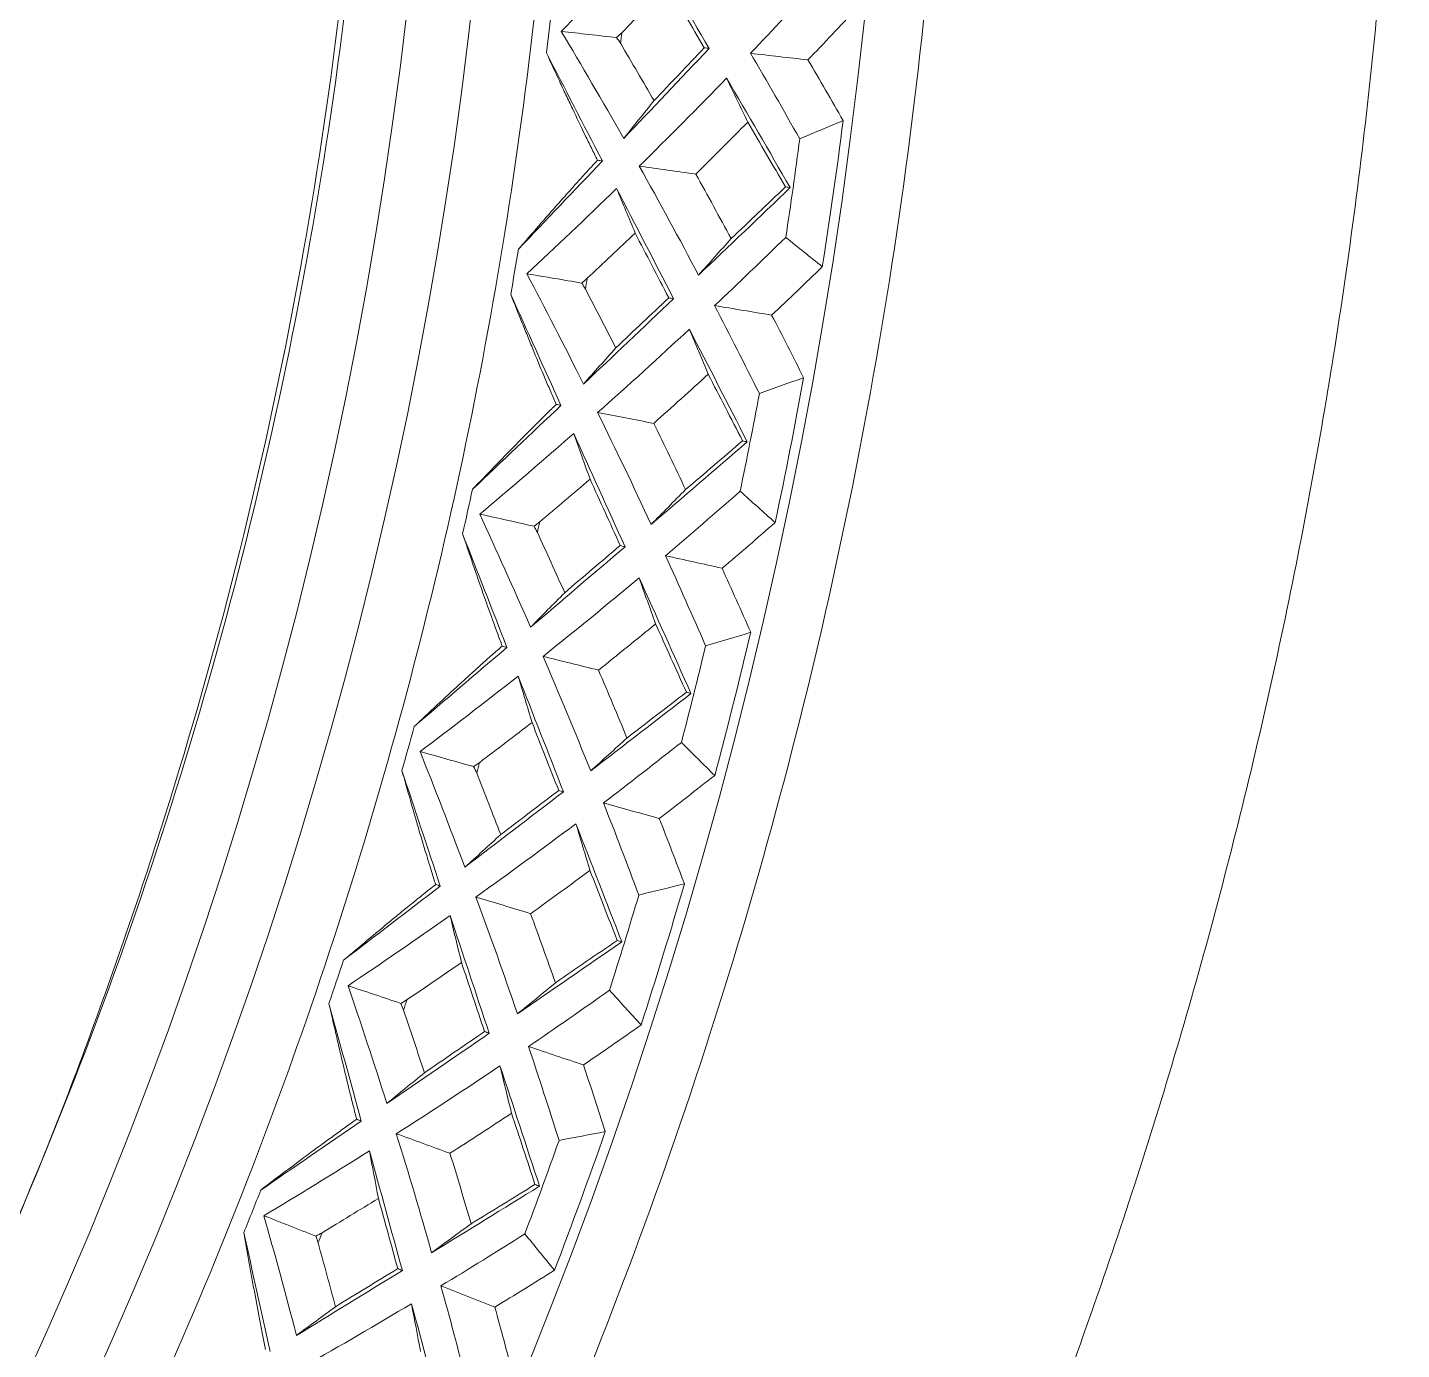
# Model space of a CAD drawing. Extents: x 541 to 1062, y 0 to 382.
# Drawn here: x 933.18 to 945.7, y 259.16 to 271.21 of the extents above; entities that cross this region are included whole.
import ezdxf

# ---------------------------------------------------------------- set-up
doc = ezdxf.new("R2010")
doc.units = 0
doc.header["$LTSCALE"] = 10
doc.header["$MEASUREMENT"] = 0
doc.layers.add('1', color=7, linetype='CONTINUOUS')

msp = doc.modelspace()

# ---------------------------------------------------------------- linework, layer by layer
at = {"layer": '1', "color": 7, "linetype": 'Continuous', "lineweight": 18}
for radius, start, end in [(45.353, 272.3738, 90), (41.78, 282.5334, 97.4666), (41.2, 272.6477, 90)]:
    msp.add_arc((895.7, 276.074), radius, start, end, dxfattribs=at)
at = {"layer": '1', "color": 7, "linetype": 'Continuous', "lineweight": 13}
for start, end in [(353.3352, 353.4692), (350.3352, 350.4692), (347.3352, 347.4692), (344.3352, 344.4692), (341.3352, 341.4692), (338.3352, 338.4692)]:
    msp.add_arc((895.7, 276.074), 43.174, start, end, dxfattribs=at)
at = {"layer": '1', "color": 7, "linetype": 'Continuous', "lineweight": 18}
msp.add_rational_spline([(928.153, 243.621), (962.121, 277.589), (943.738, 321.97), (895.7, 321.97)], [1, 0.588455621576, 0.588455621576, 1], degree=3, dxfattribs=at)
for points, knots in [([(931.164, 295.973), (932.708, 293.212), (933.927, 290.254), (935.633, 284.227), (936.135, 281.137), (936.411, 274.803), (936.177, 271.679), (935.291, 267.065), (934.905, 265.536), (934.19, 263.269), (933.931, 262.52), (933.515, 261.407), (933.371, 261.038), (933.068, 260.306), (932.916, 259.939), (932.741, 259.583)], [0, 0, 0, 0, 0.25, 0.25, 0.5, 0.5, 0.75, 0.75, 0.875, 0.875, 0.9375, 0.9375, 0.96875, 0.96875, 1, 1, 1, 1]), ([(931.304, 296.052), (932.07, 294.667), (932.754, 293.237), (933.951, 290.31), (934.464, 288.813), (935.312, 285.769), (935.647, 284.223), (936.135, 281.104), (936.288, 279.531), (936.411, 276.379), (936.38, 274.8), (936.136, 271.657), (935.922, 270.094), (935.315, 267.004), (934.921, 265.478), (933.96, 262.482), (933.392, 261.013), (932.742, 259.583)], [0, 0, 0, 0, 0.125, 0.125, 0.25, 0.25, 0.375, 0.375, 0.5, 0.5, 0.625, 0.625, 0.75, 0.75, 0.875, 0.875, 1, 1, 1, 1]), ([(931.056, 240.719), (931.534, 241.197), (932.008, 241.691), (932.949, 242.713), (933.415, 243.24), (934.336, 244.328), (934.79, 244.889), (935.686, 246.046), (936.127, 246.642), (936.991, 247.868), (937.415, 248.498), (938.243, 249.793), (938.647, 250.458), (939.432, 251.822), (939.813, 252.522), (940.548, 253.954), (940.903, 254.687), (941.582, 256.186), (941.907, 256.952), (942.523, 258.516), (942.815, 259.313), (943.362, 260.938), (943.617, 261.766), (944.088, 263.448), (944.303, 264.303), (944.691, 266.037), (944.863, 266.917), (945.162, 268.699), (945.288, 269.601), (945.492, 271.423), (945.57, 272.343), (945.674, 274.199), (945.7, 275.134), (945.7, 276.074)], [0, 0, 0, 0, 0.0625, 0.0625, 0.125, 0.125, 0.1875, 0.1875, 0.25, 0.25, 0.3125, 0.3125, 0.375, 0.375, 0.4375, 0.4375, 0.5, 0.5, 0.5625, 0.5625, 0.625, 0.625, 0.6875, 0.6875, 0.75, 0.75, 0.8125, 0.8125, 0.875, 0.875, 0.9375, 0.9375, 1, 1, 1, 1]), ([(938.372, 270.002), (938.353, 270.038), (938.335, 270.076), (938.297, 270.152), (938.279, 270.19), (938.221, 270.308), (938.183, 270.389), (938.124, 270.513), (938.104, 270.555), (938.064, 270.639), (938.044, 270.682), (937.985, 270.809), (937.945, 270.895), (937.906, 270.981)], [0, 0, 0, 0, 0.125, 0.125, 0.25, 0.25, 0.5, 0.5, 0.625, 0.625, 0.75, 0.75, 1, 1, 1, 1]), ([(937.651, 269.19), (937.713, 269.262), (937.775, 269.333), (937.897, 269.474), (937.958, 269.543), (938.049, 269.646), (938.08, 269.68), (938.125, 269.73), (938.14, 269.747), (938.17, 269.781), (938.185, 269.797), (938.229, 269.846), (938.258, 269.879), (938.316, 269.942), (938.344, 269.972), (938.372, 270.002)], [0, 0, 0, 0, 0.25, 0.25, 0.5, 0.5, 0.625, 0.625, 0.6875, 0.6875, 0.75, 0.75, 0.875, 0.875, 1, 1, 1, 1]), ([(937.996, 267.777), (937.979, 267.814), (937.963, 267.853), (937.929, 267.93), (937.912, 267.97), (937.861, 268.091), (937.827, 268.173), (937.774, 268.301), (937.757, 268.344), (937.722, 268.43), (937.704, 268.473), (937.651, 268.603), (937.616, 268.691), (937.581, 268.779)], [0, 0, 0, 0, 0.125, 0.125, 0.25, 0.25, 0.5, 0.5, 0.625, 0.625, 0.75, 0.75, 1, 1, 1, 1]), ([(937.233, 267.004), (937.299, 267.072), (937.364, 267.14), (937.494, 267.274), (937.559, 267.341), (937.655, 267.438), (937.687, 267.471), (937.735, 267.519), (937.75, 267.535), (937.782, 267.567), (937.798, 267.582), (937.845, 267.629), (937.876, 267.66), (937.936, 267.72), (937.966, 267.749), (937.996, 267.777)], [0, 0, 0, 0, 0.25, 0.25, 0.5, 0.5, 0.625, 0.625, 0.6875, 0.6875, 0.75, 0.75, 0.875, 0.875, 1, 1, 1, 1]), ([(937.503, 265.575), (937.489, 265.613), (937.474, 265.652), (937.445, 265.731), (937.43, 265.772), (937.386, 265.895), (937.355, 265.98), (937.31, 266.109), (937.295, 266.153), (937.264, 266.241), (937.249, 266.285), (937.203, 266.418), (937.173, 266.507), (937.142, 266.597)], [0, 0, 0, 0, 0.125, 0.125, 0.25, 0.25, 0.5, 0.5, 0.625, 0.625, 0.75, 0.75, 1, 1, 1, 1]), ([(936.701, 264.842), (936.771, 264.907), (936.839, 264.972), (936.976, 265.099), (937.044, 265.162), (937.145, 265.254), (937.179, 265.285), (937.229, 265.331), (937.246, 265.346), (937.279, 265.376), (937.296, 265.391), (937.345, 265.435), (937.378, 265.464), (937.441, 265.521), (937.473, 265.548), (937.503, 265.575)], [0, 0, 0, 0, 0.25, 0.25, 0.5, 0.5, 0.625, 0.625, 0.6875, 0.6875, 0.75, 0.75, 0.875, 0.875, 1, 1, 1, 1]), ([(936.897, 263.402), (936.884, 263.44), (936.872, 263.48), (936.847, 263.561), (936.834, 263.602), (936.796, 263.727), (936.77, 263.813), (936.731, 263.945), (936.718, 263.99), (936.692, 264.079), (936.679, 264.124), (936.641, 264.259), (936.615, 264.35), (936.589, 264.441)], [0, 0, 0, 0, 0.125, 0.125, 0.25, 0.25, 0.5, 0.5, 0.625, 0.625, 0.75, 0.75, 1, 1, 1, 1]), ([(936.057, 262.712), (936.13, 262.773), (936.202, 262.834), (936.345, 262.954), (936.417, 263.013), (936.522, 263.1), (936.558, 263.129), (936.61, 263.172), (936.627, 263.186), (936.662, 263.214), (936.68, 263.228), (936.731, 263.27), (936.765, 263.297), (936.832, 263.351), (936.864, 263.376), (936.897, 263.402)], [0, 0, 0, 0, 0.25, 0.25, 0.5, 0.5, 0.625, 0.625, 0.6875, 0.6875, 0.75, 0.75, 0.875, 0.875, 1, 1, 1, 1]), ([(936.177, 261.263), (936.166, 261.302), (936.156, 261.343), (936.135, 261.425), (936.125, 261.466), (936.093, 261.593), (936.072, 261.681), (936.04, 261.814), (936.03, 261.86), (936.008, 261.95), (935.998, 261.996), (935.966, 262.133), (935.945, 262.225), (935.924, 262.317)], [0, 0, 0, 0, 0.125, 0.125, 0.25, 0.25, 0.5, 0.5, 0.625, 0.625, 0.75, 0.75, 1, 1, 1, 1]), ([(935.303, 260.618), (935.378, 260.676), (935.454, 260.732), (935.603, 260.845), (935.677, 260.9), (935.787, 260.982), (935.824, 261.008), (935.879, 261.049), (935.897, 261.062), (935.933, 261.088), (935.951, 261.101), (936.005, 261.14), (936.04, 261.166), (936.109, 261.215), (936.143, 261.24), (936.177, 261.263)], [0, 0, 0, 0, 0.25, 0.25, 0.5, 0.5, 0.625, 0.625, 0.6875, 0.6875, 0.75, 0.75, 0.875, 0.875, 1, 1, 1, 1]), ([(935.346, 259.165), (935.338, 259.205), (935.33, 259.245), (935.313, 259.328), (935.305, 259.371), (935.28, 259.499), (935.263, 259.588), (935.239, 259.723), (935.23, 259.768), (935.214, 259.86), (935.206, 259.906), (935.181, 260.044), (935.165, 260.137), (935.149, 260.231)], [0, 0, 0, 0, 0.125, 0.125, 0.25, 0.25, 0.5, 0.5, 0.625, 0.625, 0.75, 0.75, 1, 1, 1, 1])]:
    msp.add_open_spline(points, degree=3, knots=knots, dxfattribs=at)
at = {"layer": '1', "color": 7, "linetype": 'Continuous', "lineweight": 13}
msp.add_open_spline([(938.065, 276.074), (938.065, 273.302), (937.792, 270.529), (936.71, 265.09), (935.902, 262.424), (933.779, 257.3), (932.466, 254.843), (929.385, 250.232), (927.618, 248.078), (923.696, 244.157), (921.543, 242.39), (916.932, 239.309), (914.474, 237.995), (909.351, 235.873), (906.685, 235.064), (901.866, 234.106), (899.735, 233.848), (897.597, 233.752)], degree=3, knots=[0, 0, 0, 0, 0.128669, 0.128669, 0.257338, 0.257338, 0.386007, 0.386007, 0.514676, 0.514676, 0.643345, 0.643345, 0.772014, 0.772014, 0.900684, 0.900684, 1, 1, 1, 1], dxfattribs=at)
at = {"layer": '1', "color": 7, "linetype": 'Continuous', "lineweight": 18}
for points in [[(938.042, 271.176), (938.29, 271.433), (938.549, 271.706), (938.818, 271.996)], [(938.818, 271.996), (939.006, 271.676), (939.197, 271.351), (939.39, 271.02)], [(939.009, 271.599), (938.871, 271.453), (938.733, 271.308), (938.594, 271.164)], [(939.345, 271.026), (939.232, 271.219), (939.12, 271.41), (939.009, 271.599)], [(939.766, 270.976), (939.973, 271.193), (940.178, 271.411), (940.381, 271.632)], [(937.954, 271.395), (937.938, 271.257), (937.922, 271.119), (937.906, 270.981)], [(940.729, 271.381), (940.584, 271.225), (940.437, 271.07), (940.29, 270.916)], [(938.546, 271.119), (938.378, 271.138), (938.21, 271.157), (938.042, 271.176)], [(938.611, 270.2), (938.415, 270.544), (938.225, 270.869), (938.042, 271.176)], [(938.594, 271.164), (938.579, 271.148), (938.563, 271.133), (938.546, 271.119)], [(938.546, 271.119), (938.559, 271.101), (938.571, 271.082), (938.583, 271.064)], [(938.583, 271.064), (938.685, 270.891), (938.787, 270.718), (938.887, 270.545)], [(938.887, 270.545), (939.038, 270.703), (939.191, 270.864), (939.345, 271.026)], [(939.345, 271.026), (939.36, 271.024), (939.375, 271.022), (939.39, 271.02)], [(937.906, 270.981), (938.073, 270.657), (938.243, 270.328), (938.416, 269.995)], [(939.39, 271.02), (939.126, 270.742), (938.866, 270.468), (938.611, 270.2)], [(939.766, 270.976), (939.941, 270.956), (940.116, 270.936), (940.29, 270.916)], [(940.215, 270.197), (940.068, 270.458), (939.918, 270.718), (939.766, 270.976)], [(940.29, 270.916), (940.398, 270.733), (940.505, 270.548), (940.611, 270.363)], [(938.753, 269.948), (939.021, 270.212), (939.286, 270.479), (939.548, 270.75)], [(939.741, 270.349), (939.677, 270.483), (939.612, 270.616), (939.548, 270.75)], [(939.548, 270.75), (939.741, 270.419), (939.935, 270.086), (940.129, 269.752)], [(938.611, 270.2), (938.703, 270.315), (938.795, 270.43), (938.887, 270.545)], [(939.741, 270.349), (939.584, 270.19), (939.426, 270.032), (939.268, 269.875)], [(940.085, 269.759), (939.97, 269.956), (939.856, 270.153), (939.741, 270.349)], [(940.215, 270.197), (940.347, 270.252), (940.479, 270.308), (940.611, 270.363)], [(940.611, 270.363), (940.554, 269.918), (940.491, 269.474), (940.421, 269.031)], [(940.088, 269.299), (940.133, 269.598), (940.176, 269.897), (940.215, 270.197)], [(938.416, 269.995), (938.157, 269.723), (937.902, 269.454), (937.651, 269.19)], [(938.416, 269.995), (938.401, 269.997), (938.387, 270), (938.372, 270.002)], [(938.753, 269.948), (938.924, 269.924), (939.096, 269.899), (939.268, 269.875)], [(939.293, 268.955), (939.117, 269.288), (938.937, 269.619), (938.753, 269.948)], [(939.268, 269.875), (939.376, 269.68), (939.484, 269.484), (939.59, 269.288)], [(937.727, 268.967), (937.989, 269.21), (938.262, 269.469), (938.545, 269.745)], [(938.715, 269.338), (938.659, 269.474), (938.602, 269.609), (938.545, 269.745)], [(938.545, 269.745), (938.716, 269.416), (938.89, 269.081), (939.066, 268.74)], [(940.129, 269.752), (939.849, 269.485), (939.571, 269.219), (939.293, 268.955)], [(939.59, 269.288), (939.755, 269.444), (939.92, 269.601), (940.085, 269.759)], [(940.085, 269.759), (940.1, 269.757), (940.114, 269.754), (940.129, 269.752)], [(938.715, 269.338), (938.57, 269.2), (938.425, 269.062), (938.278, 268.926)], [(939.021, 268.748), (938.918, 268.947), (938.816, 269.144), (938.715, 269.338)], [(939.59, 269.288), (939.491, 269.177), (939.392, 269.066), (939.293, 268.955)], [(939.439, 268.677), (939.657, 268.882), (939.873, 269.09), (940.088, 269.299)], [(940.088, 269.299), (940.199, 269.21), (940.31, 269.121), (940.421, 269.031)], [(937.651, 269.19), (937.628, 269.053), (937.605, 268.916), (937.581, 268.779)], [(940.421, 269.031), (940.268, 268.883), (940.114, 268.736), (939.959, 268.59)], [(938.228, 268.883), (938.061, 268.911), (937.894, 268.939), (937.727, 268.967)], [(938.244, 267.962), (938.067, 268.316), (937.895, 268.651), (937.727, 268.967)], [(938.278, 268.926), (938.262, 268.911), (938.246, 268.897), (938.228, 268.883)], [(937.581, 268.779), (937.732, 268.447), (937.884, 268.11), (938.039, 267.768)], [(938.228, 268.883), (938.24, 268.865), (938.251, 268.846), (938.262, 268.826)], [(938.262, 268.826), (938.355, 268.649), (938.447, 268.471), (938.539, 268.292)], [(939.066, 268.74), (938.788, 268.476), (938.514, 268.217), (938.244, 267.962)], [(938.539, 268.292), (938.698, 268.443), (938.859, 268.595), (939.021, 268.748)], [(939.021, 268.748), (939.036, 268.746), (939.051, 268.743), (939.066, 268.74)], [(939.439, 268.677), (939.612, 268.648), (939.786, 268.619), (939.959, 268.59)], [(939.847, 267.875), (939.713, 268.144), (939.577, 268.411), (939.439, 268.677)], [(939.959, 268.59), (940.058, 268.401), (940.155, 268.211), (940.25, 268.02)], [(938.373, 267.703), (938.655, 267.952), (938.933, 268.206), (939.209, 268.462)], [(939.381, 268.052), (939.324, 268.189), (939.267, 268.326), (939.209, 268.462)], [(939.209, 268.462), (939.385, 268.122), (939.561, 267.78), (939.737, 267.435)], [(938.244, 267.962), (938.342, 268.072), (938.441, 268.182), (938.539, 268.292)], [(939.381, 268.052), (939.216, 267.901), (939.05, 267.752), (938.884, 267.604)], [(939.694, 267.445), (939.589, 267.648), (939.485, 267.85), (939.381, 268.052)], [(939.847, 267.875), (939.981, 267.924), (940.116, 267.972), (940.25, 268.02)], [(940.25, 268.02), (940.171, 267.579), (940.084, 267.139), (939.991, 266.7)], [(938.039, 267.768), (937.766, 267.509), (937.498, 267.255), (937.233, 267.004)], [(938.039, 267.768), (938.025, 267.771), (938.01, 267.774), (937.996, 267.777)], [(939.672, 266.985), (939.733, 267.281), (939.792, 267.578), (939.847, 267.875)], [(938.373, 267.703), (938.543, 267.67), (938.713, 267.637), (938.884, 267.604)], [(938.86, 266.683), (938.702, 267.026), (938.539, 267.365), (938.373, 267.703)], [(938.884, 267.604), (938.982, 267.403), (939.079, 267.202), (939.175, 267)], [(937.298, 266.777), (937.572, 267.007), (937.858, 267.251), (938.155, 267.511)], [(938.304, 267.096), (938.254, 267.235), (938.205, 267.373), (938.155, 267.511)], [(938.155, 267.511), (938.309, 267.173), (938.464, 266.83), (938.623, 266.48)], [(939.737, 267.435), (939.444, 267.183), (939.152, 266.932), (938.86, 266.683)], [(939.175, 267), (939.347, 267.148), (939.52, 267.296), (939.694, 267.445)], [(939.694, 267.445), (939.708, 267.442), (939.722, 267.438), (939.737, 267.435)], [(938.304, 267.096), (938.152, 266.966), (937.999, 266.836), (937.846, 266.707)], [(938.578, 266.491), (938.486, 266.695), (938.394, 266.897), (938.304, 267.096)], [(937.233, 267.004), (937.203, 266.868), (937.173, 266.733), (937.142, 266.597)], [(939.175, 267), (939.07, 266.895), (938.965, 266.789), (938.86, 266.683)], [(938.992, 266.398), (939.22, 266.592), (939.447, 266.787), (939.672, 266.985)], [(939.672, 266.985), (939.779, 266.89), (939.885, 266.795), (939.991, 266.7)], [(937.793, 266.667), (937.628, 266.704), (937.463, 266.74), (937.298, 266.777)], [(937.762, 265.746), (937.603, 266.109), (937.448, 266.453), (937.298, 266.777)], [(937.846, 266.707), (937.829, 266.693), (937.812, 266.68), (937.793, 266.667)], [(937.793, 266.667), (937.805, 266.648), (937.815, 266.629), (937.824, 266.609)], [(939.991, 266.7), (939.831, 266.56), (939.669, 266.421), (939.507, 266.284)], [(937.142, 266.597), (937.275, 266.257), (937.41, 265.913), (937.546, 265.563)], [(937.824, 266.609), (937.908, 266.427), (937.991, 266.244), (938.073, 266.061)], [(938.623, 266.48), (938.331, 266.231), (938.044, 265.987), (937.762, 265.746)], [(938.073, 266.061), (938.239, 266.203), (938.408, 266.346), (938.578, 266.491)], [(938.578, 266.491), (938.593, 266.488), (938.608, 266.484), (938.623, 266.48)], [(938.992, 266.398), (939.163, 266.36), (939.335, 266.322), (939.507, 266.284)], [(939.357, 265.576), (939.238, 265.851), (939.116, 266.125), (938.992, 266.398)], [(939.507, 266.284), (939.595, 266.09), (939.682, 265.895), (939.768, 265.7)], [(937.876, 265.481), (938.171, 265.716), (938.462, 265.954), (938.751, 266.196)], [(938.901, 265.777), (938.851, 265.917), (938.801, 266.056), (938.751, 266.196)], [(938.751, 266.196), (938.909, 265.846), (939.067, 265.495), (939.224, 265.142)], [(937.762, 265.746), (937.865, 265.851), (937.969, 265.956), (938.073, 266.061)], [(938.901, 265.777), (938.729, 265.635), (938.555, 265.495), (938.381, 265.355)], [(939.182, 265.154), (939.088, 265.362), (938.995, 265.57), (938.901, 265.777)], [(939.357, 265.576), (939.494, 265.617), (939.631, 265.659), (939.768, 265.7)], [(939.768, 265.7), (939.665, 265.263), (939.556, 264.828), (939.44, 264.395)], [(937.546, 265.563), (937.261, 265.32), (936.979, 265.079), (936.701, 264.842)], [(937.546, 265.563), (937.532, 265.567), (937.518, 265.571), (937.503, 265.575)], [(939.136, 264.697), (939.213, 264.989), (939.286, 265.282), (939.357, 265.576)], [(937.876, 265.481), (938.045, 265.439), (938.213, 265.397), (938.381, 265.355)], [(938.31, 264.437), (938.169, 264.787), (938.025, 265.135), (937.876, 265.481)], [(936.754, 264.613), (937.04, 264.828), (937.338, 265.057), (937.649, 265.301)], [(937.775, 264.879), (937.733, 265.02), (937.691, 265.16), (937.649, 265.301)], [(937.649, 265.301), (937.784, 264.956), (937.922, 264.604), (938.062, 264.247)], [(938.381, 265.355), (938.469, 265.15), (938.555, 264.944), (938.64, 264.737)], [(939.224, 265.142), (938.919, 264.906), (938.614, 264.671), (938.31, 264.437)], [(938.64, 264.737), (938.82, 264.876), (939.001, 265.015), (939.182, 265.154)], [(939.182, 265.154), (939.196, 265.15), (939.21, 265.146), (939.224, 265.142)], [(936.701, 264.842), (936.665, 264.708), (936.627, 264.575), (936.589, 264.441)], [(937.775, 264.879), (937.617, 264.757), (937.458, 264.635), (937.298, 264.514)], [(938.018, 264.26), (937.936, 264.469), (937.855, 264.675), (937.775, 264.879)], [(938.64, 264.737), (938.53, 264.637), (938.42, 264.537), (938.31, 264.437)], [(938.426, 264.145), (938.664, 264.327), (938.901, 264.511), (939.136, 264.697)], [(939.136, 264.697), (939.238, 264.596), (939.339, 264.496), (939.44, 264.395)], [(937.243, 264.477), (937.08, 264.522), (936.917, 264.568), (936.754, 264.613)], [(937.163, 263.559), (937.024, 263.93), (936.887, 264.281), (936.754, 264.613)], [(937.298, 264.514), (937.28, 264.501), (937.262, 264.489), (937.243, 264.477)], [(936.589, 264.441), (936.704, 264.095), (936.821, 263.744), (936.939, 263.388)], [(937.243, 264.477), (937.254, 264.457), (937.263, 264.437), (937.271, 264.417)], [(937.271, 264.417), (937.345, 264.231), (937.418, 264.044), (937.49, 263.857)], [(939.44, 264.395), (939.272, 264.264), (939.104, 264.134), (938.935, 264.004)], [(937.49, 263.857), (937.665, 263.99), (937.84, 264.124), (938.018, 264.26)], [(938.018, 264.26), (938.033, 264.256), (938.047, 264.252), (938.062, 264.247)], [(938.062, 264.247), (937.757, 264.014), (937.458, 263.785), (937.163, 263.559)], [(938.426, 264.145), (938.595, 264.098), (938.765, 264.051), (938.935, 264.004)], [(938.748, 263.306), (938.643, 263.587), (938.536, 263.867), (938.426, 264.145)], [(937.264, 263.288), (937.57, 263.507), (937.874, 263.73), (938.175, 263.956)], [(938.303, 263.53), (938.261, 263.672), (938.218, 263.814), (938.175, 263.956)], [(938.175, 263.956), (938.314, 263.599), (938.454, 263.24), (938.593, 262.88)], [(938.935, 264.004), (939.012, 263.806), (939.089, 263.607), (939.164, 263.408)], [(937.163, 263.559), (937.272, 263.658), (937.381, 263.758), (937.49, 263.857)], [(938.303, 263.53), (938.123, 263.398), (937.943, 263.266), (937.762, 263.136)], [(938.551, 262.893), (938.468, 263.106), (938.386, 263.319), (938.303, 263.53)], [(936.939, 263.388), (936.641, 263.159), (936.347, 262.934), (936.057, 262.712)], [(936.939, 263.388), (936.925, 263.392), (936.911, 263.397), (936.897, 263.402)], [(938.748, 263.306), (938.887, 263.34), (939.026, 263.374), (939.164, 263.408)], [(939.164, 263.408), (939.039, 262.977), (938.907, 262.549), (938.769, 262.122)], [(937.264, 263.288), (937.43, 263.238), (937.596, 263.187), (937.762, 263.136)], [(937.642, 262.223), (937.52, 262.58), (937.394, 262.935), (937.264, 263.288)], [(938.481, 262.439), (938.573, 262.727), (938.662, 263.016), (938.748, 263.306)], [(937.762, 263.136), (937.838, 262.927), (937.914, 262.716), (937.988, 262.505)], [(936.098, 262.48), (936.395, 262.679), (936.705, 262.892), (937.028, 263.12)], [(937.132, 262.692), (937.097, 262.835), (937.062, 262.978), (937.028, 263.12)], [(937.028, 263.12), (937.145, 262.768), (937.264, 262.41), (937.385, 262.046)], [(937.988, 262.505), (938.175, 262.634), (938.363, 262.764), (938.551, 262.893)], [(938.551, 262.893), (938.565, 262.889), (938.579, 262.884), (938.593, 262.88)], [(938.593, 262.88), (938.275, 262.659), (937.958, 262.441), (937.642, 262.223)], [(936.057, 262.712), (936.014, 262.58), (935.969, 262.449), (935.924, 262.317)], [(937.132, 262.692), (936.967, 262.578), (936.802, 262.465), (936.636, 262.353)], [(937.342, 262.062), (937.271, 262.274), (937.201, 262.484), (937.132, 262.692)], [(936.579, 262.319), (936.419, 262.373), (936.259, 262.426), (936.098, 262.48)], [(936.452, 261.406), (936.332, 261.784), (936.214, 262.141), (936.098, 262.48)], [(937.988, 262.505), (937.873, 262.411), (937.758, 262.317), (937.642, 262.223)], [(937.743, 261.926), (937.99, 262.094), (938.237, 262.266), (938.481, 262.439)], [(938.481, 262.439), (938.577, 262.333), (938.673, 262.228), (938.769, 262.122)], [(935.924, 262.317), (936.021, 261.965), (936.119, 261.609), (936.219, 261.247)], [(936.636, 262.353), (936.618, 262.341), (936.599, 262.329), (936.579, 262.319)], [(936.579, 262.319), (936.589, 262.299), (936.597, 262.278), (936.604, 262.257)], [(936.604, 262.257), (936.668, 262.067), (936.732, 261.877), (936.794, 261.686)], [(937.385, 262.046), (937.068, 261.829), (936.757, 261.616), (936.452, 261.406)], [(936.794, 261.686), (936.975, 261.81), (937.157, 261.935), (937.342, 262.062)], [(937.342, 262.062), (937.356, 262.057), (937.37, 262.051), (937.385, 262.046)], [(938.769, 262.122), (938.595, 262), (938.419, 261.878), (938.244, 261.758)], [(937.743, 261.926), (937.91, 261.87), (938.077, 261.814), (938.244, 261.758)], [(938.021, 261.07), (937.931, 261.356), (937.838, 261.642), (937.743, 261.926)], [(938.244, 261.758), (938.311, 261.556), (938.377, 261.353), (938.442, 261.15)], [(936.452, 261.406), (936.566, 261.5), (936.68, 261.593), (936.794, 261.686)], [(936.538, 261.131), (936.855, 261.333), (937.17, 261.539), (937.483, 261.75)], [(937.588, 261.318), (937.553, 261.462), (937.518, 261.606), (937.483, 261.75)], [(937.483, 261.75), (937.603, 261.386), (937.723, 261.02), (937.843, 260.653)], [(936.219, 261.247), (936.205, 261.252), (936.191, 261.258), (936.177, 261.263)], [(937.588, 261.318), (937.402, 261.195), (937.215, 261.073), (937.027, 260.953)], [(937.802, 260.669), (937.731, 260.886), (937.66, 261.102), (937.588, 261.318)], [(936.219, 261.247), (935.909, 261.034), (935.603, 260.825), (935.303, 260.618)], [(936.538, 261.131), (936.701, 261.071), (936.864, 261.012), (937.027, 260.953)], [(936.86, 260.047), (936.757, 260.41), (936.65, 260.771), (936.538, 261.131)], [(938.442, 261.15), (938.294, 260.727), (938.14, 260.306), (937.98, 259.887)], [(938.021, 261.07), (938.161, 261.097), (938.301, 261.124), (938.442, 261.15)], [(937.709, 260.219), (937.816, 260.501), (937.92, 260.785), (938.021, 261.07)], [(935.331, 260.384), (935.638, 260.568), (935.959, 260.765), (936.293, 260.975)], [(936.375, 260.542), (936.347, 260.687), (936.32, 260.831), (936.293, 260.975)], [(936.293, 260.975), (936.392, 260.618), (936.492, 260.254), (936.593, 259.884)], [(937.027, 260.953), (937.093, 260.739), (937.157, 260.525), (937.22, 260.311)], [(937.843, 260.653), (937.514, 260.449), (937.187, 260.248), (936.86, 260.047)], [(937.22, 260.311), (937.414, 260.43), (937.608, 260.549), (937.802, 260.669)], [(937.802, 260.669), (937.816, 260.663), (937.83, 260.658), (937.843, 260.653)], [(935.303, 260.618), (935.252, 260.489), (935.201, 260.36), (935.149, 260.231)], [(936.375, 260.542), (936.204, 260.437), (936.033, 260.333), (935.862, 260.229)], [(936.551, 259.902), (936.492, 260.117), (936.433, 260.331), (936.375, 260.542)], [(935.804, 260.198), (935.646, 260.26), (935.489, 260.322), (935.331, 260.384)], [(935.628, 259.294), (935.528, 259.677), (935.429, 260.04), (935.331, 260.384)], [(937.22, 260.311), (937.1, 260.223), (936.98, 260.135), (936.86, 260.047)], [(935.149, 260.231), (935.227, 259.875), (935.306, 259.513), (935.387, 259.146)], [(935.862, 260.229), (935.843, 260.218), (935.824, 260.208), (935.804, 260.198)], [(935.804, 260.198), (935.812, 260.178), (935.819, 260.157), (935.825, 260.136)], [(935.825, 260.136), (935.879, 259.943), (935.932, 259.749), (935.984, 259.555)], [(936.945, 259.745), (937.201, 259.9), (937.456, 260.058), (937.709, 260.219)], [(937.709, 260.219), (937.799, 260.108), (937.889, 259.998), (937.98, 259.887)], [(936.593, 259.884), (936.266, 259.684), (935.945, 259.487), (935.628, 259.294)], [(935.984, 259.555), (936.171, 259.67), (936.36, 259.785), (936.551, 259.902)], [(936.551, 259.902), (936.565, 259.896), (936.579, 259.89), (936.593, 259.884)], [(937.98, 259.887), (937.799, 259.774), (937.618, 259.662), (937.436, 259.551)], [(936.945, 259.745), (937.109, 259.68), (937.272, 259.616), (937.436, 259.551)], [(937.177, 258.876), (937.102, 259.166), (937.025, 259.456), (936.945, 259.745)], [(935.628, 259.294), (935.747, 259.381), (935.866, 259.468), (935.984, 259.555)], [(935.7, 259.014), (936.027, 259.199), (936.353, 259.389), (936.676, 259.582)], [(936.759, 259.146), (936.731, 259.291), (936.704, 259.437), (936.676, 259.582)], [(936.676, 259.582), (936.777, 259.213), (936.878, 258.842), (936.978, 258.468)], [(937.436, 259.551), (937.493, 259.346), (937.548, 259.14), (937.602, 258.934)]]:
    msp.add_open_spline(points, degree=3, dxfattribs=at)

doc.saveas('drawing.dxf')
